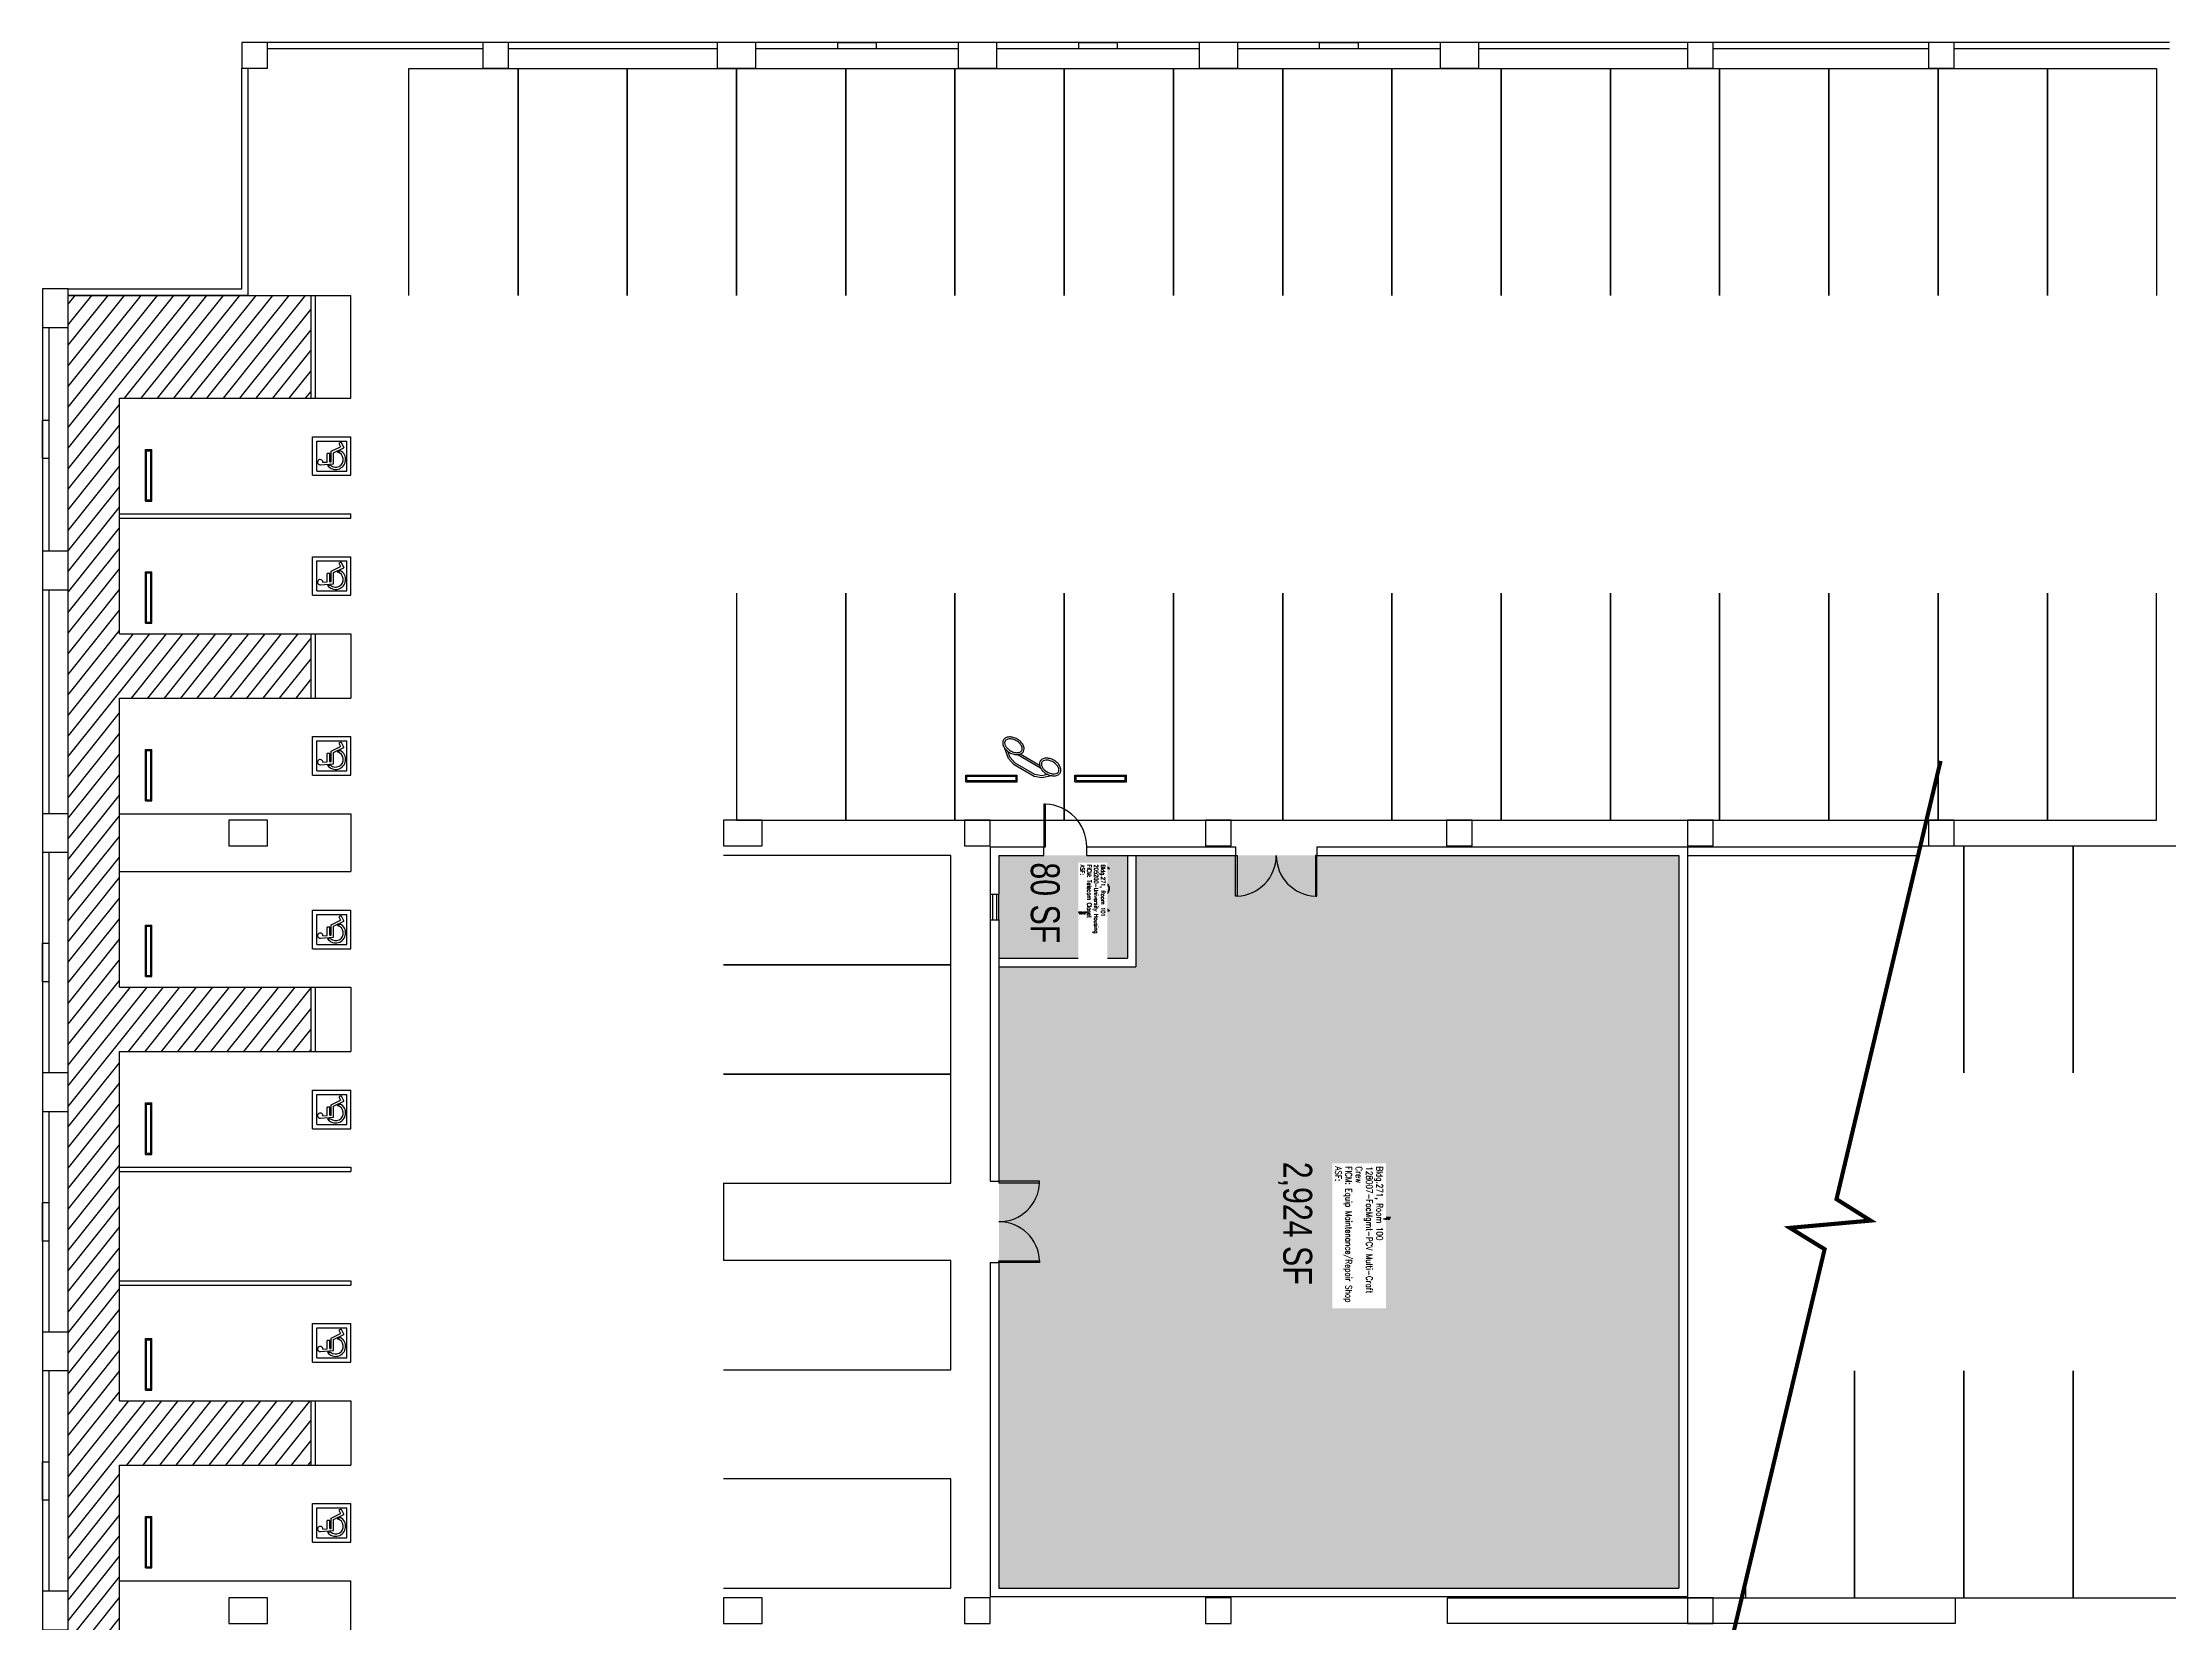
# Model space of a CAD drawing. Header units: inches. Extents: x -12 to 5243, y -75 to 2224.
# Drawn here: x -12 to 1974, y 714 to 2190 of the extents above; entities that cross this region are included whole.
import ezdxf
from ezdxf.enums import TextEntityAlignment as Align

# ---------------------------------------------------------------- set-up
doc = ezdxf.new("R2010")
doc.units = ezdxf.units.IN
doc.header["$LTSCALE"] = 10
doc.header["$MEASUREMENT"] = 0
doc.layers.get('0').update_dxf_attribs({"linetype": 'CONTINUOUS'})
for name, color, linetype in [('A-COLS', 5, 'CONTINUOUS'), ('A-DOOR', 2, 'CONTINUOUS'), ('A-FLOR', 3, 'CONTINUOUS'), ('A-IDEN-ICON', 4, 'CONTINUOUS'), ('A-IDEN-RNUM', 7, 'CONTINUOUS'), ('A-IDEN-SNUM', 4, 'CONTINUOUS'), ('A-IDEN-VNUM', 4, 'CONTINUOUS'), ('A-WALL', 5, 'CONTINUOUS'), ('AREA-TEXT', 3, 'CONTINUOUS'), ('Rooms-Category-Color', 7, 'CONTINUOUS'), ('Rooms-College-Color', 7, 'CONTINUOUS'), ('Rooms-Department-Color', 7, 'CONTINUOUS'), ('Rooms-Division-Color', 7, 'CONTINUOUS'), ('Rooms-Information', 7, 'CONTINUOUS')]:
    doc.layers.add(name, color=color, linetype=linetype)
doc.styles.add('AREA', font='arial.ttf', dxfattribs={"width": 0.75, "height": 27})
doc.styles.add('ROOMSNUMBER', font='txt.shx', dxfattribs={"height": 0.03})
doc.styles.add('ROOMVNUMBER', font='simplex.shx', dxfattribs={"width": 0.85})

# ---------------------------------------------------------------- blocks, each defined once
blk = doc.blocks.new('hcsymb')
at = {"extrusion": (0, 0, -1)}
for p, q in [((-793.8, -277.7), (-793.8, -241.7)), ((-757.8, -241.7), (-793.8, -241.7)), ((-757.8, -277.7), (-757.8, -241.7)), ((-757.8, -277.7), (-793.8, -277.7))]:
    blk.add_line(p, q, dxfattribs=at)
at = {"color": 1, "extrusion": (0, 0, -1)}
for p, q in [((-789.8, -273.7), (-789.8, -245.7)), ((-761.8, -245.7), (-789.8, -245.7)), ((-784.5, -246.9), (-787, -252)), ((-777.6, -256.6), (-787, -252)), ((-784.5, -246.9), (-782.6, -247.9)), ((-782.6, -247.9), (-784.1, -251)), ((-775.4, -255.3), (-784.1, -251)), ((-781.2, -256), (-783.8, -254.7)), ((-777.6, -267), (-777.6, -256.6)), ((-775.4, -265), (-775.4, -255.3)), ((-773.9, -265.1), (-773.9, -257.5)), ((-773.9, -257.5), (-771.7, -257.5)), ((-771.7, -265.3), (-771.7, -257.5)), ((-761.8, -273.7), (-761.8, -245.7)), ((-761.8, -273.7), (-789.8, -273.7)), ((-764.9, -267.9), (-777.6, -267)), ((-773.9, -265.1), (-775.4, -265)), ((-772, -268.5), (-774.7, -268.3)), ((-767.5, -265.6), (-771.7, -265.3))]:
    blk.add_line(p, q, dxfattribs=at)
for centre, radius, start, end in [((779.5, -263), 9.32, 216.1191, 62.3615), ((779.5, -263), 7.16, 227.7679, 76.2908), ((765, -265.5), 2.46, 357.419, 279.8854)]:
    blk.add_arc(centre, radius, start, end, dxfattribs=at)
blk = doc.blocks.new('CPPHONE')
for p, q in [((0.0096, 0.0252), (-0.0196, -0.0252)), ((0.0169, 0.0279), (-0.0182, -0.0329))]:
    blk.add_line(p, q)
for points in [[(0.0364, 0.0572), (0.0417, 0.0308), (0.0382, 0.0108), (0.0082, -0.0411), (-0.0083, -0.0558), (-0.0338, -0.0645)], [(0.0334, 0.047), (0.0366, 0.0307), (0.0334, 0.0126), (0.0043, -0.0379), (-0.0109, -0.0514), (-0.0265, -0.0567)]]:
    blk.add_lwpolyline(points)
for points in [[(0.0288, 0.0786, 0.139889), (0.0216, 0.0804, 0.107118), (0.0122, 0.0781, 0.079812), (0.0039, 0.0722, 0.067459), (-0.0035, 0.0626, 0.067459), (-0.008, 0.0515, 0.079812), (-0.009, 0.0413, 0.107118), (-0.0064, 0.032, 0.139889), (-0.0012, 0.0267, 0.139889), (0.0061, 0.0248, 0.107118), (0.0155, 0.0272, 0.079812), (0.0238, 0.0331, 0.067459), (0.0312, 0.0426, 0.067459), (0.0357, 0.0538, 0.079812), (0.0367, 0.0639, 0.107118), (0.034, 0.0732, 0.139889)], [(0.0263, 0.0743, 0.139889), (0.0218, 0.0754, 0.107118), (0.0144, 0.0736, 0.079812), (0.0074, 0.0686, 0.067459), (0.0008, 0.0601, 0.067459), (-0.0032, 0.0502, 0.079812), (-0.004, 0.0417, 0.107118), (-0.0019, 0.0344, 0.139889), (0.0013, 0.031, 0.139889), (0.0059, 0.0298, 0.107118), (0.0133, 0.0317, 0.079812), (0.0203, 0.0367, 0.067459), (0.0268, 0.0451, 0.067459), (0.0309, 0.055, 0.079812), (0.0317, 0.0636, 0.107118), (0.0296, 0.0709, 0.139889)], [(-0.0262, -0.0167, 0.139889), (-0.0334, -0.0148, 0.107118), (-0.0428, -0.0172, 0.079812), (-0.0511, -0.0231, 0.067459), (-0.0585, -0.0326, 0.067459), (-0.063, -0.0438, 0.079812), (-0.064, -0.0539, 0.107118), (-0.0614, -0.0632, 0.139889), (-0.0562, -0.0686, 0.139889), (-0.0489, -0.0704, 0.107118), (-0.0395, -0.0681, 0.079812), (-0.0312, -0.0622, 0.067459), (-0.0238, -0.0526, 0.067459), (-0.0193, -0.0415, 0.079812), (-0.0183, -0.0313, 0.107118), (-0.021, -0.022, 0.139889)], [(-0.0287, -0.021, 0.139889), (-0.0332, -0.0198, 0.107118), (-0.0406, -0.0217, 0.079812), (-0.0476, -0.0267, 0.067459), (-0.0542, -0.0351, 0.067459), (-0.0582, -0.045, 0.079812), (-0.059, -0.0536, 0.107118), (-0.0569, -0.0609, 0.139889), (-0.0537, -0.0643, 0.139889), (-0.0491, -0.0654, 0.107118), (-0.0417, -0.0636, 0.079812), (-0.0347, -0.0586, 0.067459), (-0.0282, -0.0501, 0.067459), (-0.0241, -0.0402, 0.079812), (-0.0233, -0.0317, 0.107118), (-0.0254, -0.0244, 0.139889)]]:
    blk.add_lwpolyline(points, format="xyb", close=True)

msp = doc.modelspace()

# ---------------------------------------------------------------- hatches: boundary and pattern name
at = {"layer": 'A-FLOR'}
h = msp.add_hatch(dxfattribs=at)
h.set_pattern_fill('ANSI31', color=256, scale=96, angle=-19.0343, style=0)
h.set_pattern_definition([(51.334480124, (-74037649.428, 8795436.081), (-9.369678382, 7.4972746394), [])])
h.paths.add_polyline_path([(238.8, 1953.9), (12, 1953.9), (12, 1451.9), (49.2, 1424.5), (60, 1424.5), (60, 1577.9), (238.8, 1577.9), (238.8, 1637.9), (60, 1637.9), (60, 1857.9), (238.8, 1857.9)])
h.paths.add_polyline_path([(60, 1424.5), (49.2, 1424.5), (12, 1451.9), (12, 725.9), (36.1, 728.6), (60, 728.6), (60, 861.9), (238.8, 861.9), (238.8, 921.9), (60, 921.9), (60, 1247.9), (238.8, 1247.9), (238.8, 1307.9), (60, 1307.9)])
h.paths.add_polyline_path([(60, 728.6), (36.1, 728.6), (12, 725.9), (12, 171.9), (14.7, 171.9), (14.7, 163.9), (228, 163.9), (228, 11.9), (324, 11.9), (324, 186.7), (228, 186.7), (228, 223.9), (60, 223.9), (60, 539.9), (238.8, 539.9), (238.8, 599.9), (60, 599.9)])
h.paths.add_polyline_path([(30.5, 203.9), (121.1, 203.9), (121.1, 173.5), (30.5, 173.5)], flags=24)
h.paths.add_polyline_path([(35.9, 757.6), (126.5, 757.6), (126.5, 727.2), (35.9, 727.2)], flags=24)
h.paths.add_polyline_path([(48.4, 1454.9), (139, 1454.9), (139, 1424.4), (48.4, 1424.4)], flags=9)
h.paths.add_polyline_path([(34.4, 1942.8), (125, 1942.8), (125, 1912.4), (34.4, 1912.4)], flags=24)
at = {"layer": 'Rooms-Category-Color', "true_color": 0xe3c5e1}
msp.add_hatch(color=254, dxfattribs=at).paths.add_polyline_path([(1009, 1431), (1009, 1327), (881, 1327), (881, 747), (1516, 747), (1516, 1431)])
at = {"layer": 'Rooms-Category-Color', "true_color": 0xadadad}
msp.add_hatch(color=253, dxfattribs=at).paths.add_polyline_path([(881, 1431), (1001, 1431), (1001, 1335), (881, 1335)])
at = {"layer": 'Rooms-College-Color', "true_color": 0xadadad}
for points in [[(1009, 1431), (1009, 1327), (881, 1327), (881, 747), (1516, 747), (1516, 1431)], [(881, 1431), (1001, 1431), (1001, 1335), (881, 1335)]]:
    msp.add_hatch(color=253, dxfattribs=at).paths.add_polyline_path(points)
at = {"layer": 'Rooms-Department-Color', "true_color": 0x80bc67}
msp.add_hatch(color=83, dxfattribs=at).paths.add_polyline_path([(1009, 1431), (1009, 1327), (881, 1327), (881, 747), (1516, 747), (1516, 1431)])
at = {"layer": 'Rooms-Department-Color', "true_color": 0xacacac}
msp.add_hatch(color=253, dxfattribs=at).paths.add_polyline_path([(881, 1431), (1001, 1431), (1001, 1335), (881, 1335)])
at = {"layer": 'Rooms-Division-Color', "true_color": 0x80bc67}
msp.add_hatch(color=83, dxfattribs=at).paths.add_polyline_path([(1009, 1431), (1009, 1327), (881, 1327), (881, 747), (1516, 747), (1516, 1431)])
at = {"layer": 'Rooms-Division-Color', "true_color": 0xadadad}
msp.add_hatch(color=253, dxfattribs=at).paths.add_polyline_path([(881, 1431), (1001, 1431), (1001, 1335), (881, 1335)])

# ---------------------------------------------------------------- linework, layer by layer
at = {"layer": 'A-COLS'}
for points in [[(174, 2166), (198, 2166), (198, 2190), (174, 2190)], [(399, 2166), (423, 2166), (423, 2190), (399, 2190)], [(654, 2166), (654, 2190), (618, 2190), (618, 2166)], [(879, 2166), (879, 2190), (843, 2190), (843, 2166)], [(1104, 2166), (1104, 2190), (1068, 2190), (1068, 2166)], [(1329, 2166), (1329, 2190), (1293, 2190), (1293, 2166)], [(1524, 2166), (1548, 2166), (1548, 2190), (1524, 2190)], [(1749, 2166), (1773, 2166), (1773, 2190), (1749, 2190)], [(12, 1960), (-12, 1960), (-12, 1924), (12, 1924)], [(12, 1715), (-12, 1715), (-12, 1679), (12, 1679)], [(12, 1470), (-12, 1470), (-12, 1434), (12, 1434)], [(162, 1464), (162, 1440), (198, 1440), (198, 1464)], [(660, 1440), (660, 1464), (624, 1464), (624, 1440)], [(849, 1440), (873, 1440), (873, 1464), (849, 1464)], [(1074, 1440), (1098, 1440), (1098, 1464), (1074, 1464)], [(1299, 1440), (1323, 1440), (1323, 1464), (1299, 1464)], [(1524, 1440), (1548, 1440), (1548, 1464), (1524, 1464)], [(1749, 1440), (1773, 1440), (1773, 1464), (1749, 1464)], [(12, 1228), (-12, 1228), (-12, 1192), (12, 1192)], [(12, 986), (-12, 986), (-12, 950), (12, 950)], [(12, 744), (-12, 744), (-12, 708), (12, 708)], [(162, 738), (162, 714), (198, 714), (198, 738)], [(660, 714), (660, 738), (624, 738), (624, 714)], [(849, 714), (873, 714), (873, 738), (849, 738)], [(1074, 714), (1098, 714), (1098, 738), (1074, 738)], [(1524, 714), (1548, 714), (1548, 738), (1524, 738)]]:
    msp.add_lwpolyline(points, close=True, dxfattribs=at)
at = {"layer": 'A-COLS', "flags": 128}
for points in [[(766.5, 2184), (730.5, 2184), (730.5, 2190), (766.5, 2190)], [(991.5, 2184), (955.5, 2184), (955.5, 2190), (991.5, 2190)], [(1216.5, 2184), (1180.5, 2184), (1180.5, 2190), (1216.5, 2190)], [(-6, 1837.5), (-6, 1801.5), (-12, 1801.5), (-12, 1837.5)], [(-6, 1349), (-6, 1313), (-12, 1313), (-12, 1349)], [(-6, 1107), (-6, 1071), (-12, 1071), (-12, 1107)], [(-6, 865), (-6, 829), (-12, 829), (-12, 865)]]:
    msp.add_lwpolyline(points, close=True, dxfattribs=at)
at = {"layer": 'A-DOOR', "extrusion": (-1.35692e-29, 3.05421e-30, -1)}
for p, q in [((923, 1479), (923, 1439)), ((924.5, 1439), (924.5, 1479))]:
    msp.add_line(p, q, dxfattribs=at)
at = {"layer": 'A-DOOR'}
for p, q in [((924.5, 1479), (923, 1479)), ((923, 1439), (924.5, 1439)), ((1102, 1431), (1103.5, 1431)), ((1178, 1431), (1176.5, 1431)), ((873, 1395), (873, 1371)), ((875, 1395), (875, 1371)), ((879, 1371), (879, 1395)), ((881, 1371), (881, 1395)), ((1103.5, 1393), (1102, 1393)), ((1176.5, 1393), (1178, 1393)), ((881, 1127), (881, 1125.5)), ((919, 1125.5), (919, 1127)), ((881, 1051), (881, 1052.5)), ((919, 1052.5), (919, 1051))]:
    msp.add_line(p, q, dxfattribs=at)
at = {"layer": 'A-DOOR', "extrusion": (-1.35693e-29, -3.05393e-30, -1)}
for p, q in [((1102, 1393), (1102, 1431)), ((1103.5, 1431), (1103.5, 1393))]:
    msp.add_line(p, q, dxfattribs=at)
at = {"layer": 'A-DOOR', "extrusion": (1.35692e-29, -3.05421e-30, -1)}
for p, q in [((1176.5, 1431), (1176.5, 1393)), ((1178, 1393), (1178, 1431))]:
    msp.add_line(p, q, dxfattribs=at)
at = {"layer": 'A-DOOR', "extrusion": (3.05421e-30, 1.35692e-29, -1)}
for p, q in [((919, 1127), (881, 1127)), ((881, 1125.5), (919, 1125.5))]:
    msp.add_line(p, q, dxfattribs=at)
at = {"layer": 'A-DOOR', "extrusion": (3.05393e-30, -1.35693e-29, -1)}
for p, q in [((881, 1052.5), (919, 1052.5)), ((919, 1051), (881, 1051))]:
    msp.add_line(p, q, dxfattribs=at)
at = {"layer": 'A-DOOR'}
for centre, radius, start, end in [((923, 1439), 40, 359.9994, 87.8503), ((1102, 1431), 38, 272.2617, 359.9994), ((1178, 1431), 38, 179.9994, 267.7371), ((881, 1127), 38, 269.9994, 357.7371), ((881, 1051), 38, 2.2617, 89.9994)]:
    msp.add_arc(centre, radius, start, end, dxfattribs=at)
at = {"layer": 'A-FLOR'}
for p, q in [((399, 2190), (198, 2190)), ((618, 2190), (423, 2190)), ((843, 2190), (654, 2190)), ((1068, 2190), (879, 2190)), ((1293, 2190), (1104, 2190)), ((1524, 2190), (1329, 2190)), ((1749, 2190), (1548, 2190)), ((1974, 2190), (1773, 2190)), ((174, 1960), (174, 2166)), ((180, 1954), (180, 2166)), ((399, 2184), (198, 2184)), ((618, 2184), (423, 2184)), ((843, 2184), (654, 2184)), ((1068, 2184), (879, 2184)), ((1293, 2184), (1104, 2184)), ((1524, 2184), (1329, 2184)), ((1749, 2184), (1548, 2184)), ((1974, 2184), (1773, 2184)), ((12, 1960), (174, 1960)), ((12, 163.9), (12, 1959.9)), ((12, 1954), (180, 1954)), ((12, 1953.9), (276, 1953.9)), ((238.8, 1857.9), (238.8, 1953.9)), ((242.8, 1857.9), (242.8, 1953.9)), ((276, 1857.9), (276, 1953.9)), ((-12, 1924), (-12, 1715)), ((-6, 1924), (-6, 1715)), ((60, 1637.9), (60, 1857.9)), ((60, 1857.9), (276, 1857.9)), ((84, 1761.9), (84, 1809.9)), ((84, 1809.9), (90, 1809.9)), ((85, 1762.9), (85, 1808.9)), ((85, 1808.9), (89, 1808.9)), ((89, 1762.9), (89, 1808.9)), ((90, 1761.9), (90, 1809.9)), ((60, 1749.9), (276, 1749.9)), ((84, 1761.9), (90, 1761.9)), ((85, 1762.9), (89, 1762.9)), ((276, 1745.9), (276, 1749.9)), ((60, 1745.9), (276, 1745.9)), ((84, 1647.9), (84, 1695.9)), ((84, 1695.9), (90, 1695.9)), ((85, 1648.9), (85, 1694.9)), ((85, 1694.9), (89, 1694.9)), ((89, 1648.9), (89, 1694.9)), ((90, 1647.9), (90, 1695.9)), ((-12, 1679), (-12, 1470)), ((-6, 1679), (-6, 1470)), ((85, 1648.9), (89, 1648.9)), ((60, 1637.9), (276, 1637.9)), ((84, 1647.9), (90, 1647.9)), ((238.8, 1577.9), (238.8, 1637.9)), ((242.8, 1577.9), (242.8, 1637.9)), ((276, 1637.9), (276, 1577.9)), ((60, 1307.9), (60, 1577.9)), ((60, 1577.9), (276, 1577.9)), ((84, 1529.9), (90, 1529.9)), ((84, 1481.9), (84, 1529.9)), ((90, 1481.9), (90, 1529.9)), ((85, 1528.9), (89, 1528.9)), ((85, 1482.9), (85, 1528.9)), ((89, 1482.9), (89, 1528.9)), ((850, 1505.9), (898, 1505.9)), ((850, 1499.9), (850, 1505.9)), ((850, 1499.9), (898, 1499.9)), ((851, 1504.9), (897, 1504.9)), ((851, 1500.9), (851, 1504.9)), ((851, 1500.9), (897, 1500.9)), ((897, 1500.9), (897, 1504.9)), ((898, 1499.9), (898, 1505.9)), ((952, 1499.9), (952, 1505.9)), ((952, 1505.9), (1000, 1505.9)), ((952, 1499.9), (1000, 1499.9)), ((953, 1500.9), (953, 1504.9)), ((953, 1504.9), (999, 1504.9)), ((953, 1500.9), (999, 1500.9)), ((999, 1500.9), (999, 1504.9)), ((1000, 1499.9), (1000, 1505.9)), ((60, 1469.9), (276, 1469.9)), ((84, 1481.9), (90, 1481.9)), ((85, 1482.9), (89, 1482.9)), ((276, 1469.9), (276, 1415.9)), ((-12, 1434), (-12, 1228)), ((-6, 1434), (-6, 1228)), ((60, 1415.9), (276, 1415.9)), ((84, 1317.9), (84, 1365.9)), ((84, 1365.9), (90, 1365.9)), ((85, 1318.9), (85, 1364.9)), ((85, 1364.9), (89, 1364.9)), ((89, 1318.9), (89, 1364.9)), ((90, 1317.9), (90, 1365.9)), ((84, 1317.9), (90, 1317.9)), ((85, 1318.9), (89, 1318.9)), ((60, 1307.9), (276, 1307.9)), ((238.8, 1247.9), (238.8, 1307.9)), ((242.8, 1247.9), (242.8, 1307.9)), ((276, 1307.9), (276, 1247.9)), ((60, 921.9), (60, 1247.9)), ((60, 1247.9), (276, 1247.9)), ((-12, 1192), (-12, 986)), ((-6, 1192), (-6, 986)), ((84, 1199.9), (90, 1199.9)), ((84, 1151.9), (84, 1199.9)), ((85, 1198.9), (89, 1198.9)), ((85, 1152.9), (85, 1198.9)), ((89, 1152.9), (89, 1198.9)), ((90, 1151.9), (90, 1199.9)), ((84, 1151.9), (90, 1151.9)), ((85, 1152.9), (89, 1152.9)), ((60, 1139.9), (276, 1139.9)), ((60, 1135.9), (276, 1135.9)), ((276, 1139.9), (276, 1135.9)), ((624, 1124.9), (624, 1052.9)), ((60, 1033.9), (276, 1033.9)), ((276, 1033.9), (276, 1029.9)), ((60, 1029.9), (276, 1029.9)), ((84, 931.9), (84, 979.9)), ((84, 979.9), (90, 979.9)), ((85, 932.9), (85, 978.9)), ((85, 978.9), (89, 978.9)), ((89, 932.9), (89, 978.9)), ((90, 931.9), (90, 979.9)), ((-12, 950), (-12, 744)), ((-6, 950), (-6, 744)), ((60, 921.9), (276, 921.9)), ((84, 931.9), (90, 931.9)), ((85, 932.9), (89, 932.9)), ((238.8, 861.9), (238.8, 921.9)), ((242.8, 861.9), (242.8, 921.9)), ((276, 921.9), (276, 861.9)), ((60, 599.9), (60, 861.9)), ((60, 861.9), (276, 861.9)), ((84, 813.9), (90, 813.9)), ((84, 765.9), (84, 813.9)), ((85, 812.9), (89, 812.9)), ((85, 766.9), (85, 812.9)), ((89, 766.9), (89, 812.9)), ((90, 765.9), (90, 813.9)), ((84, 765.9), (90, 765.9)), ((85, 766.9), (89, 766.9)), ((60, 753.9), (276, 753.9)), ((276, 707.9), (276, 753.9))]:
    msp.add_line(p, q, dxfattribs=at)
at = {"layer": 'A-FLOR', "flags": 128}
for points in [[(330, 1953.9), (330, 2165.9), (432, 2165.9), (432, 1953.9)], [(432, 1953.9), (432, 2165.9), (534, 2165.9), (534, 1953.9)], [(534, 1953.9), (534, 2165.9), (636, 2165.9), (636, 1953.9)], [(636, 1953.9), (636, 2165.9), (738, 2165.9), (738, 1953.9)], [(738, 1953.9), (738, 2165.9), (840, 2165.9), (840, 1953.9)], [(840, 1953.9), (840, 2165.9), (942, 2165.9), (942, 1953.9)], [(942, 1953.9), (942, 2165.9), (1044, 2165.9), (1044, 1953.9)], [(1044, 1953.9), (1044, 2165.9), (1146, 2165.9), (1146, 1953.9)], [(1146, 1953.9), (1146, 2165.9), (1248, 2165.9), (1248, 1953.9)], [(1248, 1953.9), (1248, 2165.9), (1350, 2165.9), (1350, 1953.9)], [(1350, 1953.9), (1350, 2165.9), (1452, 2165.9), (1452, 1953.9)], [(1452, 1953.9), (1452, 2165.9), (1554, 2165.9), (1554, 1953.9)], [(1554, 1953.9), (1554, 2165.9), (1656, 2165.9), (1656, 1953.9)], [(1656, 1953.9), (1656, 2165.9), (1758, 2165.9), (1758, 1953.9)], [(1758, 1953.9), (1758, 2165.9), (1860, 2165.9), (1860, 1953.9)], [(1860, 1953.9), (1860, 2165.9), (1962, 2165.9), (1962, 1953.9)], [(636, 1675.9), (636, 1463.9), (738, 1463.9), (738, 1675.9)], [(738, 1675.9), (738, 1463.9), (840, 1463.9), (840, 1675.9)], [(840, 1675.9), (840, 1463.9), (942, 1463.9), (942, 1675.9)], [(942, 1675.9), (942, 1463.9), (1044, 1463.9), (1044, 1675.9)], [(1044, 1675.9), (1044, 1463.9), (1146, 1463.9), (1146, 1675.9)], [(1146, 1675.9), (1146, 1463.9), (1248, 1463.9), (1248, 1675.9)], [(1248, 1675.9), (1248, 1463.9), (1350, 1463.9), (1350, 1675.9)], [(1350, 1675.9), (1350, 1463.9), (1452, 1463.9), (1452, 1675.9)], [(1452, 1675.9), (1452, 1463.9), (1554, 1463.9), (1554, 1675.9)], [(1554, 1675.9), (1554, 1463.9), (1656, 1463.9), (1656, 1675.9)], [(1656, 1675.9), (1656, 1463.9), (1758, 1463.9), (1758, 1675.9)], [(1758, 1675.9), (1758, 1463.9), (1860, 1463.9), (1860, 1675.9)], [(1860, 1675.9), (1860, 1463.9), (1962, 1463.9), (1962, 1675.9)], [(624, 1328.9), (836, 1328.9), (836, 1430.9), (624, 1430.9)], [(1740, 1439.9), (1782, 1439.9), (1782, 1227.9)], [(1782, 1227.9), (1782, 1439.9), (1884, 1439.9), (1884, 1227.9)], [(1884, 1227.9), (1884, 1439.9), (1986, 1439.9), (1986, 1227.9)], [(624, 1226.9), (836, 1226.9), (836, 1328.9), (624, 1328.9)], [(624, 1124.9), (836, 1124.9), (836, 1226.9), (624, 1226.9)], [(624, 950.9), (836, 950.9), (836, 1052.9), (624, 1052.9)], [(1578, 752), (1578, 737.9), (1680, 737.9), (1680, 949.9)], [(1680, 949.9), (1680, 737.9), (1782, 737.9), (1782, 949.9)], [(1782, 949.9), (1782, 737.9), (1884, 737.9), (1884, 949.9)], [(1884, 949.9), (1884, 737.9), (1986, 737.9), (1986, 949.9)], [(624, 746.9), (836, 746.9), (836, 848.9), (624, 848.9)]]:
    msp.add_lwpolyline(points, dxfattribs=at)
at = {"layer": 'A-FLOR', "const_width": 3.84}
msp.add_lwpolyline([(1559.1, 672.6), (1652, 1063.4), (1619.6, 1083.3), (1694.9, 1090.1), (1663.1, 1110.1), (1748.5, 1469.8), (1760.3, 1519.3)], dxfattribs=at)
at = {"layer": 'A-WALL'}
for p, q in [((873, 1439), (923, 1439)), ((873, 1439), (873, 1395)), ((881, 1431), (923, 1431)), ((881, 1431), (881, 1395)), ((963, 1439), (1102, 1439)), ((963, 1431), (1102, 1431)), ((1001, 1431), (1001, 1335)), ((1009, 1431), (1009, 1327)), ((1102, 1439), (1102, 1431)), ((1102, 1439), (1102, 1431)), ((1178, 1439), (1178, 1431)), ((1178, 1439), (1524, 1439)), ((1178, 1431), (1516, 1431)), ((1516, 1431), (1516, 747)), ((1524, 1439), (1741.2, 1439)), ((1524, 1439), (1524, 739)), ((1524, 1431), (1739.3, 1431)), ((873, 1395), (881, 1395)), ((873, 1371), (881, 1371)), ((873, 1371), (873, 1127)), ((881, 1371), (881, 1127)), ((881, 1335), (1001, 1335)), ((881, 1327), (1009, 1327)), ((873, 1127), (881, 1127)), ((873, 1051), (881, 1051)), ((873, 1051), (873, 739)), ((881, 1051), (881, 747)), ((873, 739), (1524, 739)), ((881, 747), (1516, 747)), ((1300, 714), (1300, 738)), ((1300, 738), (1774, 738)), ((1774, 738), (1774, 714)), ((1774, 714), (1300, 714))]:
    msp.add_line(p, q, dxfattribs=at)
at = {"layer": 'A-WALL', "extrusion": (1.08517e-34, 1.05152e-29, -1)}
for p, q in [((923, 1431), (923, 1439)), ((963, 1431), (963, 1439))]:
    msp.add_line(p, q, dxfattribs=at)

# ---------------------------------------------------------------- block references
at = {"layer": 'A-FLOR', "extrusion": (0, 0, -1), "rotation": 359.995878087554}
for p in [(517.8, 2063.6), (517.8, 1951.6), (517.8, 1783.6), (517.8, 1621.6), (517.8, 1453.5), (517.8, 1235.6), (517.8, 1067.6)]:
    msp.add_blockref('hcsymb', p, dxfattribs=at)
at = {"layer": 'A-IDEN-ICON', "xscale": 360.0000000025632, "yscale": 360.0000000025632, "zscale": 360.0000000025632, "rotation": 270}
msp.add_blockref('CPPHONE', (909.9, 1518.6), dxfattribs=at)

# ---------------------------------------------------------------- texts
at = {"layer": 'A-IDEN-RNUM', "style": 'ROOMSNUMBER', "width": 0.85}
for s, p in [('0101-00', (959, 1376.6)), ('0100-00', (1243, 1091.5))]:
    msp.add_text(s, height=1, dxfattribs=at).set_placement(p, align=Align.MIDDLE)
at = {"layer": 'A-IDEN-SNUM', "style": 'ROOMSNUMBER', "width": 0.85}
for s, p in [('2710010100', (959, 1378)), ('2710010000', (1242.8, 1092.9))]:
    msp.add_text(s, height=1, dxfattribs=at).set_placement(p, align=Align.MIDDLE)
at = {"layer": 'A-IDEN-VNUM', "style": 'ROOMVNUMBER', "width": 0.85}
for s, height, p in [('101', 27, (957.1, 1400.1)), ('100', 40.5, (1195.1, 1099.7))]:
    msp.add_text(s, height=height, rotation=270, dxfattribs=at).set_placement(p, align=Align.CENTER)
at = {"layer": 'AREA-TEXT', "style": 'AREA', "width": 0.75}
for s, p in [('80 SF', (924.3, 1386.8)), ('2,924 SF', (1160, 1087.6))]:
    msp.add_text(s, height=27, rotation=270, dxfattribs=at).set_placement(p, align=Align.MIDDLE_CENTER)

# ---------------------------------------------------------------- next in the draw order: texts
at = {"layer": 'Rooms-Information', "attachment_point": 7, "rotation": 270, "style": 'ROOMVNUMBER', "bg_fill": 3, "box_fill_scale": 1.5, "bg_fill_color": 256, "bg_fill_true_color": 13158600, "bg_fill_transparency": 0}
for s, insert, char_height, width in [('Bldg.271, Room 101^M^J205200-University Housing^M^JFICM: Telecom Closet^M^JASF: ', (957.1, 1422.5), 3.857, 86.4), ('Bldg.271, Room 100^M^J128007-FacMgmt-PCV Multi-Craft Crew^M^JFICM: Equip Maintenance/Repair Shop^M^JASF: ', (1195.1, 1140.7), 5.7857, 129.6)]:
    msp.add_mtext(s, dxfattribs=dict(at, insert=insert, char_height=char_height, width=width))

doc.saveas('drawing.dxf')
